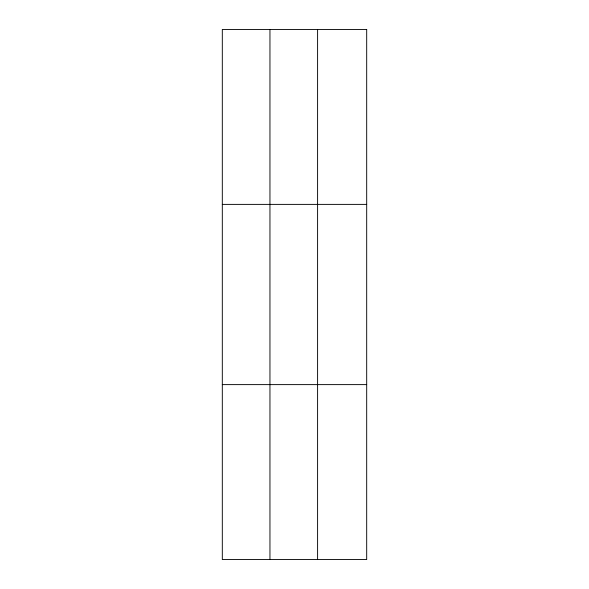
<?xml version="1.0" encoding="UTF-8"?>
<svg xmlns="http://www.w3.org/2000/svg" width="589" height="589" viewBox="0 0 589 589"><rect width="100%" height="100%" fill="white"/><g stroke="black" fill="none" stroke-linecap="round" stroke-linejoin="round"><path stroke-width="0.88" d="M269.953 29.45L269.953 559.55M317.596 29.45L317.596 559.55M222.311 204.383L366.689 204.383M222.311 384.617L366.689 384.617M366.689 29.45L366.689 559.55L222.311 559.55L222.311 29.45L366.689 29.45"/></g></svg>
